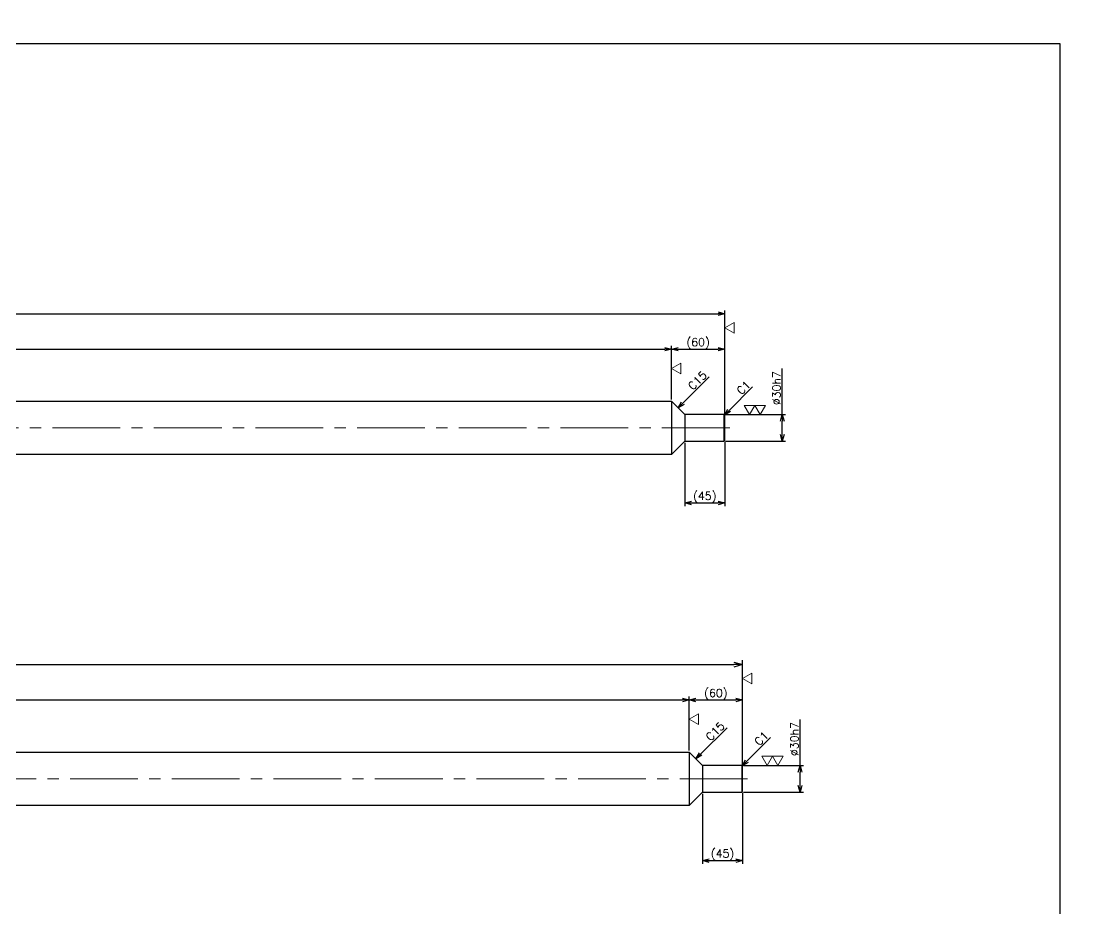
# Model space of a CAD drawing. Header units: millimetres. Extents: x -8731 to 85711, y -14522 to 31379.
# Drawn here: x 35473 to 36664, y 4892 to 5890 of the extents above; entities that cross this region are included whole.
import ezdxf
from ezdxf import colors
from ezdxf.entities.mleader import LeaderData, LeaderLine
from ezdxf.enums import TextEntityAlignment as Align
from ezdxf.math import Vec2, Vec3

# ---------------------------------------------------------------- set-up
doc = ezdxf.new("R2010")
doc.units = ezdxf.units.MM
doc.header["$LTSCALE"] = 4
doc.header["$PDMODE"] = 99
doc.header["$PDSIZE"] = 1
doc.linetypes.add('CENTER2', pattern=[28.575, 19.05, -3.175, 3.175, -3.175])
doc.layers.add('05_CENTER', color=4, linetype='CENTER2', lineweight=13)
doc.layers.add('08_DIM', color=3, linetype='Continuous', lineweight=13)
doc.styles.add('KSS_TXT', font='txt.shx', dxfattribs={"bigfont": 'extfont2.shx'})
doc.styles.get("Standard").update_dxf_attribs({"font": 'txt.shx', "bigfont": 'extfont2.shx'})
doc.dimstyles.new('KSS_DIM', dxfattribs={"dimscale": 3, "dimtxt": 3, "dimasz": 2.5, "dimexe": 1.25, "dimexo": 0.625, "dimtad": 1, "dimdsep": 46, "dimtxsty": 'KSS_TXT', "dimblk": 'OPEN30', "dimcen": 0, "dimazin": 2, "dimtfac": 0.75, "dimtmove": 0, "dimatfit": 3, "dimldrblk": 'OPEN30', "dimfxl": 1, "dimtolj": 1, "dimarcsym": 0})

# ---------------------------------------------------------------- blocks, each defined once
blk = doc.blocks.new('_Open30')
at = {"color": 0, "linetype": 'ByBlock', "lineweight": -2}
for p, q in [((-1, 0.27), (0, 0)), ((0, 0), (-1, -0.27)), ((0, 0), (-1, 0))]:
    blk.add_line(p, q, dxfattribs=at)
blk = doc.blocks.new('*D4452')
at = {"layer": '08_DIM', "color": 0, "lineweight": -2, "transparency": 16777216}
for p, q in [((36239, 5021), (36239, 4942.2)), ((36284, 5022), (36284, 4942.2)), ((36246.5, 4945.9), (36276.5, 4945.9))]:
    blk.add_line(p, q, dxfattribs=at)
at = {"layer": 'Defpoints', "color": 0, "transparency": 16777216}
for p in [(36239, 5022.9), (36284, 5023.9), (36284, 4945.9)]:
    blk.add_point(p, dxfattribs=at)
at = {"layer": '08_DIM', "color": 0, "lineweight": -2, "transparency": 16777216, "xscale": 7.5, "yscale": 7.5, "zscale": 7.5, "rotation": 180}
blk.add_blockref('_Open30', (36239, 4945.9), dxfattribs=at)
at = {"layer": '08_DIM', "color": 0, "lineweight": -2, "transparency": 16777216, "xscale": 7.5, "yscale": 7.5, "zscale": 7.5}
blk.add_blockref('_Open30', (36284, 4945.9), dxfattribs=at)
at = {"layer": '08_DIM', "color": 0, "transparency": 16777216, "insert": (36261.5, 4952.3), "char_height": 9, "attachment_point": 5, "style": 'KSS_TXT'}
blk.add_mtext('\\A1;(45)', dxfattribs=at)
blk = doc.blocks.new('*D4453')
at = {"layer": '08_DIM', "color": 0, "lineweight": -2, "transparency": 16777216}
for p, q in [((36224, 5069.7), (36224, 5130.2)), ((36231.5, 5126.5), (36276.5, 5126.5)), ((36284, 5053.7), (36284, 5130.2))]:
    blk.add_line(p, q, dxfattribs=at)
at = {"layer": 'Defpoints', "color": 0, "transparency": 16777216}
for p in [(36284, 5126.5), (36224, 5067.9), (36284, 5051.9)]:
    blk.add_point(p, dxfattribs=at)
at = {"layer": '08_DIM', "color": 0, "lineweight": -2, "transparency": 16777216, "xscale": 7.5, "yscale": 7.5, "zscale": 7.5, "rotation": 180}
blk.add_blockref('_Open30', (36224, 5126.5), dxfattribs=at)
at = {"layer": '08_DIM', "color": 0, "lineweight": -2, "transparency": 16777216, "xscale": 7.5, "yscale": 7.5, "zscale": 7.5}
blk.add_blockref('_Open30', (36284, 5126.5), dxfattribs=at)
at = {"layer": '08_DIM', "color": 0, "transparency": 16777216, "insert": (36254, 5132.8), "char_height": 9, "attachment_point": 5, "style": 'KSS_TXT'}
blk.add_mtext('\\A1;(60)', dxfattribs=at)
blk = doc.blocks.new('*D4454')
at = {"layer": '08_DIM', "color": 0, "lineweight": -2, "transparency": 16777216}
for p, q in [((36348.7, 5052.9), (36348.7, 5104.6)), ((36284.9, 5052.9), (36352.4, 5052.9)), ((36348.7, 5030.4), (36348.7, 5045.4)), ((36284.9, 5022.9), (36352.4, 5022.9))]:
    blk.add_line(p, q, dxfattribs=at)
at = {"layer": 'Defpoints', "color": 0, "transparency": 16777216}
for p in [(36283, 5052.9), (36348.7, 5052.9), (36283, 5022.9)]:
    blk.add_point(p, dxfattribs=at)
at = {"layer": '08_DIM', "color": 0, "lineweight": -2, "transparency": 16777216, "xscale": 7.5, "yscale": 7.5, "zscale": 7.5}
for p, rotation in [((36348.7, 5052.9), 90), ((36348.7, 5022.9), 270)]:
    blk.add_blockref('_Open30', p, dxfattribs=dict(at, rotation=rotation))
at = {"layer": '08_DIM', "color": 0, "transparency": 16777216, "insert": (36342.3, 5082.5), "char_height": 9, "attachment_point": 5, "rotation": 90, "style": 'KSS_TXT'}
blk.add_mtext('\\A1;%%C30h7', dxfattribs=at)
blk = doc.blocks.new('p1ba02')
for p, q in [((-1.5, 2.6), (1.5, 2.6)), ((0, 0), (-1.5, 2.6)), ((1.5, 2.6), (0, 0)), ((3, 0), (1.5, 2.6)), ((1.5, 2.6), (4.5, 2.6)), ((4.5, 2.6), (3, 0))]:
    blk.add_line(p, q)
blk = doc.blocks.new('p1ba01')
for p, q in [((0, 0), (-1.5, 2.6)), ((-1.5, 2.6), (1.5, 2.6)), ((1.5, 2.6), (0, 0))]:
    blk.add_line(p, q)
blk = doc.blocks.new('*D4455')
at = {"layer": '08_DIM', "color": 0, "lineweight": -2, "transparency": 16777216}
blk.add_line((36236.8, 5065.7), (36266.5, 5095.3), dxfattribs=at)
at = {"layer": 'Defpoints', "color": 0, "transparency": 16777216}
for p in [(36269.1, 5098), (36269.1, 5098), (36231.5, 5060.4)]:
    blk.add_point(p, dxfattribs=at)
at = {"layer": '08_DIM', "color": 0, "lineweight": -2, "transparency": 16777216, "xscale": 7.5, "yscale": 7.5, "zscale": 7.5, "rotation": 225}
blk.add_blockref('_Open30', (36231.5, 5060.4), dxfattribs=at)
at = {"layer": '08_DIM', "color": 0, "transparency": 16777216, "insert": (36253.2, 5091.1), "char_height": 9, "attachment_point": 5, "rotation": 45, "style": 'KSS_TXT'}
blk.add_mtext('\\A1;C15', dxfattribs=at)
blk = doc.blocks.new('*D4456')
at = {"layer": '08_DIM', "color": 0, "lineweight": -2, "transparency": 16777216}
blk.add_line((36288.8, 5057.7), (36315.3, 5084.2), dxfattribs=at)
at = {"layer": 'Defpoints', "color": 0, "transparency": 16777216}
for p in [(36321.1, 5090), (36321.1, 5090), (36283.5, 5052.4)]:
    blk.add_point(p, dxfattribs=at)
at = {"layer": '08_DIM', "color": 0, "lineweight": -2, "transparency": 16777216, "xscale": 7.5, "yscale": 7.5, "zscale": 7.5, "rotation": 225}
blk.add_blockref('_Open30', (36283.5, 5052.4), dxfattribs=at)
at = {"layer": '08_DIM', "color": 0, "transparency": 16777216, "insert": (36305.2, 5083.1), "char_height": 9, "attachment_point": 5, "rotation": 45, "style": 'KSS_TXT'}
blk.add_mtext('\\A1;C1', dxfattribs=at)
blk = doc.blocks.new('*D4458')
at = {"layer": '08_DIM', "color": 0, "lineweight": -2, "transparency": 16777216}
for p, q in [((34132, 5054.4), (34132, 5171.2)), ((34142, 5166.2), (36274, 5166.2)), ((36284, 5054.4), (36284, 5171.2))]:
    blk.add_line(p, q, dxfattribs=at)
at = {"layer": 'Defpoints', "color": 0, "transparency": 16777216}
for p in [(36284, 5166.2), (34132, 5051.9), (36284, 5051.9)]:
    blk.add_point(p, dxfattribs=at)
at = {"layer": '08_DIM', "color": 0, "lineweight": -2, "transparency": 16777216, "xscale": 10, "yscale": 10, "zscale": 10, "rotation": 180}
blk.add_blockref('_Open30', (34132, 5166.2), dxfattribs=at)
at = {"layer": '08_DIM', "color": 0, "lineweight": -2, "transparency": 16777216, "xscale": 10, "yscale": 10, "zscale": 10}
blk.add_blockref('_Open30', (36284, 5166.2), dxfattribs=at)
at = {"layer": '08_DIM', "color": 0, "transparency": 16777216, "insert": (35208, 5174.7), "char_height": 12, "attachment_point": 5, "style": 'KSS_TXT'}
blk.add_mtext('\\A1;2152', dxfattribs=at)
blk = doc.blocks.new('*D4463')
at = {"layer": '08_DIM', "color": 0, "lineweight": -2, "transparency": 16777216}
for p, q in [((34192, 5069.7), (34192, 5130.2)), ((34199.5, 5126.5), (36216.5, 5126.5)), ((36224, 5069.7), (36224, 5130.2))]:
    blk.add_line(p, q, dxfattribs=at)
at = {"layer": 'Defpoints', "color": 0, "transparency": 16777216}
for p in [(36224, 5126.5), (34192, 5067.9), (36224, 5067.9)]:
    blk.add_point(p, dxfattribs=at)
at = {"layer": '08_DIM', "color": 0, "lineweight": -2, "transparency": 16777216, "xscale": 7.5, "yscale": 7.5, "zscale": 7.5, "rotation": 180}
blk.add_blockref('_Open30', (34192, 5126.5), dxfattribs=at)
at = {"layer": '08_DIM', "color": 0, "lineweight": -2, "transparency": 16777216, "xscale": 7.5, "yscale": 7.5, "zscale": 7.5}
blk.add_blockref('_Open30', (36224, 5126.5), dxfattribs=at)
at = {"layer": '08_DIM', "color": 0, "transparency": 16777216, "insert": (35208, 5132.8), "char_height": 9, "attachment_point": 5, "style": 'KSS_TXT'}
blk.add_mtext('\\A1;2032', dxfattribs=at)
blk = doc.blocks.new('*D4465')
at = {"layer": '08_DIM', "color": 0, "lineweight": -2, "transparency": 16777216}
for p, q in [((34152, 5448.3), (34152, 5564.5)), ((34159.5, 5560.8), (36256.5, 5560.8)), ((36264, 5448.3), (36264, 5564.5))]:
    blk.add_line(p, q, dxfattribs=at)
at = {"layer": 'Defpoints', "color": 0, "transparency": 16777216}
for p in [(36264, 5560.8), (34152, 5446.4), (36264, 5446.4)]:
    blk.add_point(p, dxfattribs=at)
at = {"layer": '08_DIM', "color": 0, "lineweight": -2, "transparency": 16777216, "xscale": 7.5, "yscale": 7.5, "zscale": 7.5, "rotation": 180}
blk.add_blockref('_Open30', (34152, 5560.8), dxfattribs=at)
at = {"layer": '08_DIM', "color": 0, "lineweight": -2, "transparency": 16777216, "xscale": 7.5, "yscale": 7.5, "zscale": 7.5}
blk.add_blockref('_Open30', (36264, 5560.8), dxfattribs=at)
at = {"layer": '08_DIM', "color": 0, "transparency": 16777216, "insert": (35208, 5567.1), "char_height": 9, "attachment_point": 5, "style": 'KSS_TXT'}
blk.add_mtext('\\A1;2112', dxfattribs=at)
blk = doc.blocks.new('*D4470')
at = {"layer": '08_DIM', "color": 0, "lineweight": -2, "transparency": 16777216}
for p, q in [((34212, 5464.3), (34212, 5524.8)), ((34219.5, 5521), (36196.5, 5521)), ((36204, 5464.3), (36204, 5524.8))]:
    blk.add_line(p, q, dxfattribs=at)
at = {"layer": 'Defpoints', "color": 0, "transparency": 16777216}
for p in [(36204, 5521), (34212, 5462.4), (36204, 5462.4)]:
    blk.add_point(p, dxfattribs=at)
at = {"layer": '08_DIM', "color": 0, "lineweight": -2, "transparency": 16777216, "xscale": 7.5, "yscale": 7.5, "zscale": 7.5, "rotation": 180}
blk.add_blockref('_Open30', (34212, 5521), dxfattribs=at)
at = {"layer": '08_DIM', "color": 0, "lineweight": -2, "transparency": 16777216, "xscale": 7.5, "yscale": 7.5, "zscale": 7.5}
blk.add_blockref('_Open30', (36204, 5521), dxfattribs=at)
at = {"layer": '08_DIM', "color": 0, "transparency": 16777216, "insert": (35208, 5527.4), "char_height": 9, "attachment_point": 5, "style": 'KSS_TXT'}
blk.add_mtext('\\A1;1992', dxfattribs=at)
blk = doc.blocks.new('*D4471')
at = {"layer": '08_DIM', "color": 0, "lineweight": -2, "transparency": 16777216}
for p, q in [((36204, 5464.3), (36204, 5524.8)), ((36211.5, 5521), (36256.5, 5521)), ((36264, 5448.3), (36264, 5524.8))]:
    blk.add_line(p, q, dxfattribs=at)
at = {"layer": 'Defpoints', "color": 0, "transparency": 16777216}
for p in [(36264, 5521), (36204, 5462.4), (36264, 5446.4)]:
    blk.add_point(p, dxfattribs=at)
at = {"layer": '08_DIM', "color": 0, "lineweight": -2, "transparency": 16777216, "xscale": 7.5, "yscale": 7.5, "zscale": 7.5, "rotation": 180}
blk.add_blockref('_Open30', (36204, 5521), dxfattribs=at)
at = {"layer": '08_DIM', "color": 0, "lineweight": -2, "transparency": 16777216, "xscale": 7.5, "yscale": 7.5, "zscale": 7.5}
blk.add_blockref('_Open30', (36264, 5521), dxfattribs=at)
at = {"layer": '08_DIM', "color": 0, "transparency": 16777216, "insert": (36234, 5527.4), "char_height": 9, "attachment_point": 5, "style": 'KSS_TXT'}
blk.add_mtext('\\A1;(60)', dxfattribs=at)
blk = doc.blocks.new('*D4472')
at = {"layer": '08_DIM', "color": 0, "lineweight": -2, "transparency": 16777216}
for p, q in [((36328.7, 5447.4), (36328.7, 5499.2)), ((36264.9, 5447.4), (36332.4, 5447.4)), ((36328.7, 5424.9), (36328.7, 5439.9)), ((36264.9, 5417.4), (36332.4, 5417.4))]:
    blk.add_line(p, q, dxfattribs=at)
at = {"layer": 'Defpoints', "color": 0, "transparency": 16777216}
for p in [(36263, 5447.4), (36328.7, 5447.4), (36263, 5417.4)]:
    blk.add_point(p, dxfattribs=at)
at = {"layer": '08_DIM', "color": 0, "lineweight": -2, "transparency": 16777216, "xscale": 7.5, "yscale": 7.5, "zscale": 7.5}
for p, rotation in [((36328.7, 5447.4), 90), ((36328.7, 5417.4), 270)]:
    blk.add_blockref('_Open30', p, dxfattribs=dict(at, rotation=rotation))
at = {"layer": '08_DIM', "color": 0, "transparency": 16777216, "insert": (36322.3, 5477.1), "char_height": 9, "attachment_point": 5, "rotation": 90, "style": 'KSS_TXT'}
blk.add_mtext('\\A1;%%C30h7', dxfattribs=at)
blk = doc.blocks.new('*D4473')
at = {"layer": '08_DIM', "color": 0, "lineweight": -2, "transparency": 16777216}
blk.add_line((36216.8, 5460.2), (36246.5, 5489.9), dxfattribs=at)
at = {"layer": 'Defpoints', "color": 0, "transparency": 16777216}
for p in [(36249.1, 5492.5), (36249.1, 5492.5), (36211.5, 5454.9)]:
    blk.add_point(p, dxfattribs=at)
at = {"layer": '08_DIM', "color": 0, "lineweight": -2, "transparency": 16777216, "xscale": 7.5, "yscale": 7.5, "zscale": 7.5, "rotation": 225}
blk.add_blockref('_Open30', (36211.5, 5454.9), dxfattribs=at)
at = {"layer": '08_DIM', "color": 0, "transparency": 16777216, "insert": (36233.2, 5485.7), "char_height": 9, "attachment_point": 5, "rotation": 45, "style": 'KSS_TXT'}
blk.add_mtext('\\A1;C15', dxfattribs=at)
blk = doc.blocks.new('*D4474')
at = {"layer": '08_DIM', "color": 0, "lineweight": -2, "transparency": 16777216}
blk.add_line((36268.8, 5452.2), (36295.3, 5478.7), dxfattribs=at)
at = {"layer": 'Defpoints', "color": 0, "transparency": 16777216}
for p in [(36301.1, 5484.5), (36301.1, 5484.5), (36263.5, 5446.9)]:
    blk.add_point(p, dxfattribs=at)
at = {"layer": '08_DIM', "color": 0, "lineweight": -2, "transparency": 16777216, "xscale": 7.5, "yscale": 7.5, "zscale": 7.5, "rotation": 225}
blk.add_blockref('_Open30', (36263.5, 5446.9), dxfattribs=at)
at = {"layer": '08_DIM', "color": 0, "transparency": 16777216, "insert": (36285.2, 5477.7), "char_height": 9, "attachment_point": 5, "rotation": 45, "style": 'KSS_TXT'}
blk.add_mtext('\\A1;C1', dxfattribs=at)
blk = doc.blocks.new('*D4415')
at = {"layer": '08_DIM', "color": 0, "lineweight": -2, "transparency": 16777216}
for p, q in [((36219, 5415.6), (36219, 5344.3)), ((36264, 5416.6), (36264, 5344.3)), ((36226.5, 5348), (36256.5, 5348))]:
    blk.add_line(p, q, dxfattribs=at)
at = {"layer": 'Defpoints', "color": 0, "transparency": 16777216}
for p in [(36219, 5417.4), (36264, 5418.4), (36264, 5348)]:
    blk.add_point(p, dxfattribs=at)
at = {"layer": '08_DIM', "color": 0, "lineweight": -2, "transparency": 16777216, "xscale": 7.5, "yscale": 7.5, "zscale": 7.5, "rotation": 180}
blk.add_blockref('_Open30', (36219, 5348), dxfattribs=at)
at = {"layer": '08_DIM', "color": 0, "lineweight": -2, "transparency": 16777216, "xscale": 7.5, "yscale": 7.5, "zscale": 7.5}
blk.add_blockref('_Open30', (36264, 5348), dxfattribs=at)
at = {"layer": '08_DIM', "color": 0, "transparency": 16777216, "insert": (36241.5, 5354.4), "char_height": 9, "attachment_point": 5, "style": 'KSS_TXT'}
blk.add_mtext('\\A1;(45)', dxfattribs=at)
blk = doc.blocks.new('AM_BALLOON1')
at = {"transparency": 16777216}
blk.add_circle((0, 0), 5, dxfattribs=at)
blk.add_attdef('B_NUMBER', text='', height=3, dxfattribs=at).set_placement((0, 0), align=Align.MIDDLE_CENTER)
blk = doc.blocks.new('_OPEN')
at = {"color": 0, "linetype": 'ByBlock'}
for p, q in [((-1, 0.167), (0, 0)), ((0, 0), (-1, -0.167)), ((0, 0), (-1, 0))]:
    blk.add_line(p, q, dxfattribs=at)

msp = doc.modelspace()

# ---------------------------------------------------------------- linework, layer by layer
at = {"color": 0}
for p, q in [((36204.01726, 5462.43461), (36219.01726, 5447.43461)), ((36204.01726, 5462.43461), (36204.01726, 5402.43461)), ((36219.01726, 5447.43461), (36219.01726, 5417.43461)), ((36263.01726, 5447.43461), (36219.01726, 5447.43461)), ((36264.01726, 5446.43461), (36263.01726, 5447.43461)), ((36264.01726, 5418.43461), (36264.01726, 5446.43461)), ((36219.01726, 5417.43461), (36204.01726, 5402.43461)), ((36219.01726, 5417.43461), (36263.01726, 5417.43461)), ((36263.01726, 5417.43461), (36264.01726, 5418.43461)), ((36224.01726, 5067.87006), (36239.01726, 5052.87006)), ((36224.01726, 5067.87006), (36224.01726, 5007.87006)), ((36239.01726, 5052.87006), (36239.01726, 5022.87006)), ((36283.01726, 5052.87006), (36239.01726, 5052.87006)), ((36284.01726, 5051.87006), (36283.01726, 5052.87006)), ((36284.01726, 5023.87006), (36284.01726, 5051.87006)), ((36239.01726, 5022.87006), (36224.01726, 5007.87006)), ((36239.01726, 5022.87006), (36283.01726, 5022.87006)), ((36283.01726, 5022.87006), (36284.01726, 5023.87006))]:
    msp.add_line(p, q, dxfattribs=at)
for p, q in [((36263.01726, 5447.43461), (36263.01726, 5417.43461)), ((36283.01726, 5052.87006), (36283.01726, 5022.87006))]:
    msp.add_line(p, q)
for points in [[(34212.01726, 5462.43461), (36204.01726, 5462.43461)], [(36204.01726, 5402.43461), (34212.01726, 5402.43461)], [(34192.01726, 5067.87006), (36224.01726, 5067.87006)], [(36224.01726, 5007.87006), (34192.01726, 5007.87006)]]:
    msp.add_lwpolyline(points, dxfattribs=at)
at = {"layer": '05_CENTER'}
for p, q in [((36269.55599, 5432.43461), (34146.47852, 5432.43461)), ((36289.55599, 5037.87006), (34126.47852, 5037.87006))]:
    msp.add_line(p, q, dxfattribs=at)
at = {"layer": 'Defpoints'}
msp.add_lwpolyline([(33672.53496, 4115.50865), (36641.12093, 4115.50865), (36641.12093, 5864.38367), (33672.53496, 5864.38367)], close=True, dxfattribs=at)

# ---------------------------------------------------------------- block references
at = {"layer": '08_DIM', "xscale": -4, "yscale": 4, "zscale": 4, "rotation": 270}
for p in [(36264.01726, 5545.17138), (36204.01726, 5499.34772), (36284.01726, 5150.60682), (36224.01726, 5104.78317)]:
    msp.add_blockref('p1ba01', p, dxfattribs=at)
at = {"layer": '08_DIM', "xscale": -4, "yscale": 4, "zscale": 4}
for p in [(36303.82772, 5447.43461), (36323.82772, 5052.87006)]:
    msp.add_blockref('p1ba02', p, dxfattribs=at)

# ---------------------------------------------------------------- dimensions: what is measured, and where the dimension line sits
at = {"layer": '08_DIM'}
for base, p1, p2, override, picture, middle in [((36264.01726, 5560.75282), (34152.01726, 5446.43461), (36264.01726, 5446.43461), {"dimarcsym": 1}, '*D4465', (35208.01726, 5567.12782)), ((36204.01726, 5521.02336), (34212.01726, 5462.43461), (36204.01726, 5462.43461), {"dimarcsym": 1}, '*D4470', (35208.01726, 5527.39836)), ((36284.01726, 5166.18827), (34132.01726, 5051.87006), (36284.01726, 5051.87006), {"dimscale": 4, "dimarcsym": 1}, '*D4458', (35208.01726, 5174.68827)), ((36224.01726, 5126.45881), (34192.01726, 5067.87006), (36224.01726, 5067.87006), {"dimarcsym": 1}, '*D4463', (35208.01726, 5132.83381))]:
    dim = msp.add_linear_dim(base=base, p1=p1, p2=p2, dimstyle='KSS_DIM', override=override, dxfattribs=at)
    dim.commit()
    dim.dimension.update_dxf_attribs({"geometry": picture, "text_midpoint": middle})
for base, p1, p2, angle, text, picture, middle in [((36264.01726, 5521.02336), (36204.01726, 5462.43461), (36264.01726, 5446.43461), 180, '(<>)', '*D4471', (36234.01726, 5527.39836)), ((36328.65193, 5447.43461), (36263.01726, 5417.43461), (36263.01726, 5447.43461), 90, '%%C<>h7', '*D4472', (36322.27693, 5477.05961)), ((36264.01726, 5348.00156), (36219.01726, 5417.43461), (36264.01726, 5418.43461), 180, '(<>)', '*D4415', (36241.51726, 5354.37656)), ((36284.01726, 5126.45881), (36224.01726, 5067.87006), (36284.01726, 5051.87006), 180, '(<>)', '*D4453', (36254.01726, 5132.83381)), ((36348.65193, 5052.87006), (36283.01726, 5022.87006), (36283.01726, 5052.87006), 90, '%%C<>h7', '*D4454', (36342.27693, 5082.49506)), ((36284.01726, 4945.90659), (36239.01726, 5022.87006), (36284.01726, 5023.87006), 180, '(<>)', '*D4452', (36261.51726, 4952.28159))]:
    dim = msp.add_linear_dim(base=base, p1=p1, p2=p2, angle=angle, text=text, dimstyle='KSS_DIM', override={"dimarcsym": 1}, dxfattribs=at)
    dim.commit()
    dim.dimension.update_dxf_attribs({"geometry": picture, "text_midpoint": middle})
for base, p1, p2, text, picture, middle in [((36249.12545, 5492.5428), (36211.51726, 5454.93461), (36249.12545, 5492.5428), 'C15', '*D4473', (36237.74597, 5481.16332)), ((36301.12545, 5484.5428), (36263.51726, 5446.93461), (36301.12545, 5484.5428), 'C1', '*D4474', (36289.74597, 5473.16332)), ((36269.12545, 5097.97825), (36231.51726, 5060.37006), (36269.12545, 5097.97825), 'C15', '*D4455', (36257.74597, 5086.59877)), ((36321.12545, 5089.97825), (36283.51726, 5052.37006), (36321.12545, 5089.97825), 'C1', '*D4456', (36309.74597, 5078.59877))]:
    dim = msp.add_linear_dim(base=base, p1=p1, p2=p2, angle=45, text=text, dimstyle='KSS_DIM', override={"dimse1": 1, "dimse2": 1, "dimsd2": 1, "dimarcsym": 1}, dxfattribs=at)
    dim.commit()
    dim.dimension.update_dxf_attribs({"geometry": picture, "text_midpoint": middle, "dimtype": 161})

# ---------------------------------------------------------------- leaders
ml = msp.add_multileader_block('Standard', dxfattribs=at)
ml.set_content('AM_BALLOON1', color=256, scale=15)
ml.set_attribute('B_NUMBER', 'D', width=0)
ml.set_leader_properties(color=256, linetype='ByLayer', lineweight=-1)
ml.set_arrow_properties(name='OPEN')
ml.build(insert=Vec2(0, 0))
ml.multileader.update_dxf_attribs({"leader_type": 0, "has_dogleg": 0, "text_right_attachment_type": 6, "dogleg_length": 0, "arrow_head_size": 30, "scale": 15, "block_connection_type": 1})
ctx = ml.context
ctx.base_point, ctx.scale, ctx.char_height, ctx.arrow_head_size, ctx.landing_gap_size, ctx.plane_origin = Vec3(71378.15101, 6803.23474), 15, 60, 30, 30, Vec3(71378.15101, 6803.23474)
ctx.right_attachment, ctx.attachment_type = 6, 1
notes = []
notes.append((ctx, [(0, (0, 0, 0), (0, 0), (1, 0), 1, [])]))
ctx.block.insert = Vec3(71378.15101, 6803.23474)
for ctx, leaders in notes:
    for number, flags, end, landing, length, lines in leaders:
        leader = LeaderData()
        leader.index, (leader.has_last_leader_line, leader.has_dogleg_vector, leader.attachment_direction) = number, flags
        leader.last_leader_point, leader.dogleg_vector, leader.dogleg_length = Vec3(end), Vec3(landing), length
        for number, points, colour, breaks in lines:
            line = LeaderLine()
            line.index, line.vertices, line.color, line.breaks = number, Vec3.list(points), colors.encode_raw_color(colour), breaks
            leader.lines.append(line)
        ctx.leaders.append(leader)

doc.saveas('drawing.dxf')
